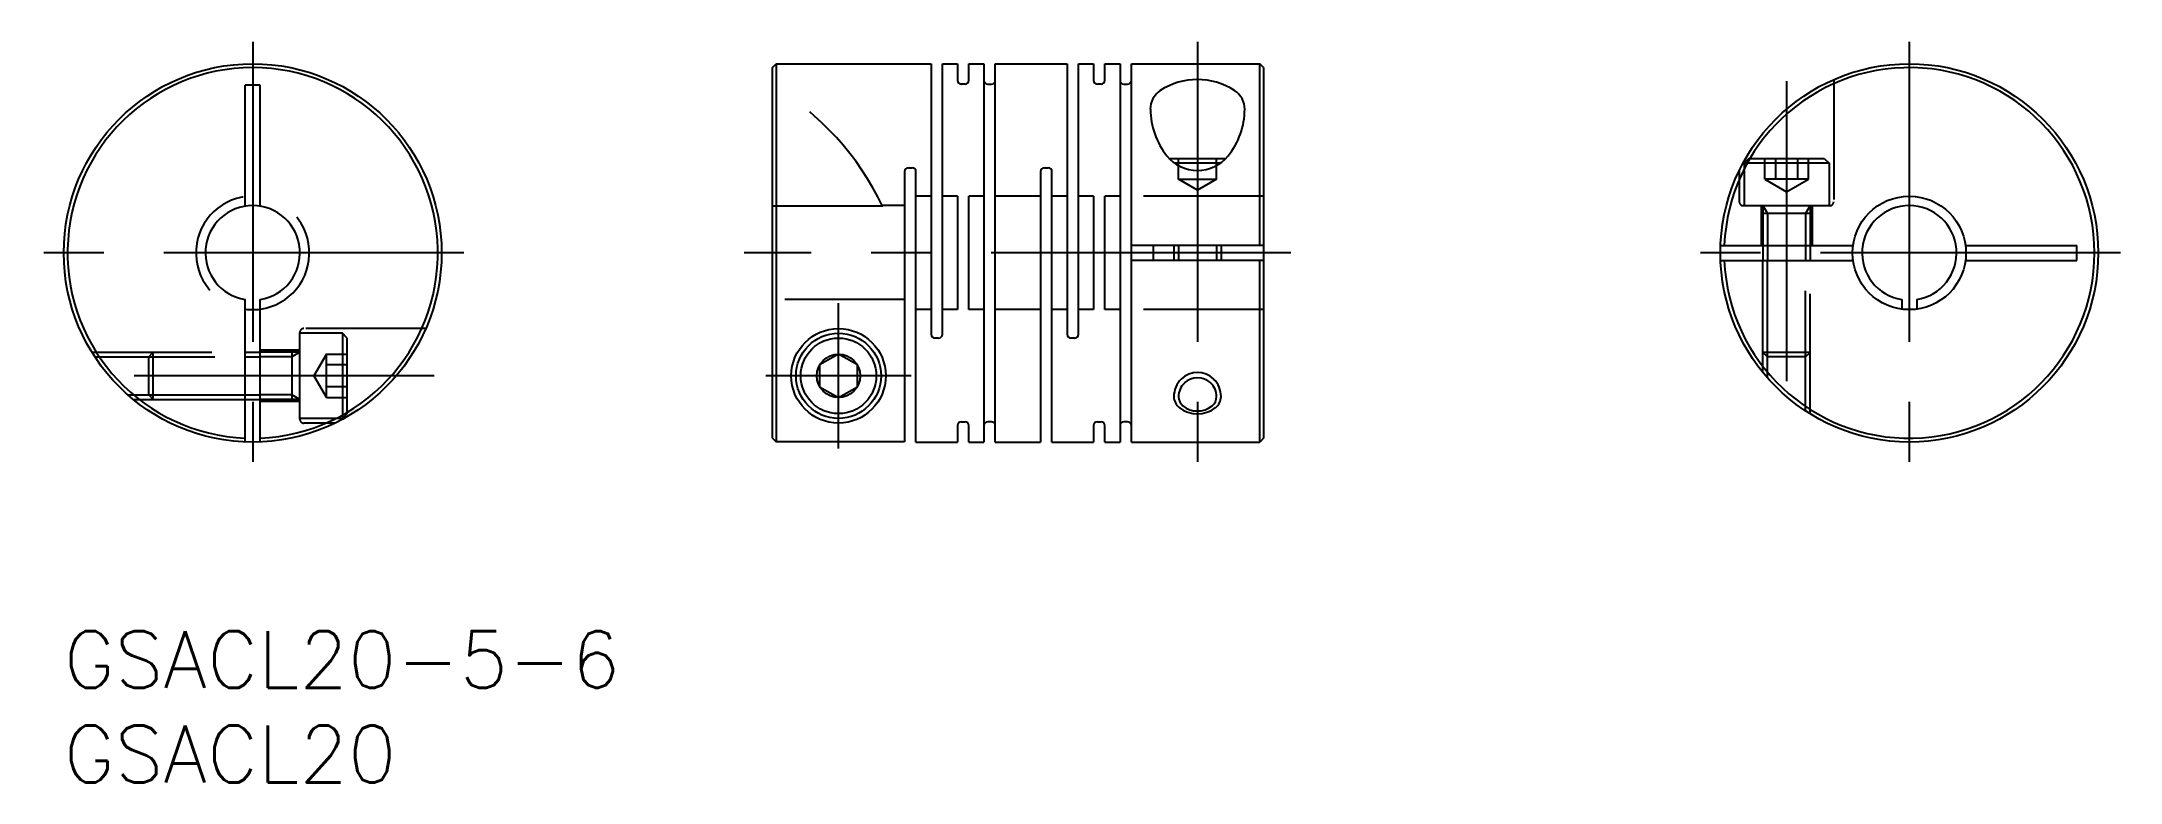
# Model space of a CAD drawing. Extents: x -1 to 109, y -8 to 31.
import ezdxf

# ---------------------------------------------------------------- set-up
doc = ezdxf.new("R2010")
doc.units = 0
doc.header["$LTSCALE"] = 0.5
doc.linetypes.add('CENTER', pattern=[50.8, 31.75, -6.35, 6.35, -6.35])
doc.linetypes.add('DASHED', pattern=[19.05, 12.7, -6.35])
for name, color, linetype in [('MSM_CENTER', 1, 'CENTER'), ('MSM_CONTINUOUS', 7, 'CONTINUOUS'), ('MSM_DASHED', 4, 'DASHED'), ('MSM_NARROW', 5, 'CONTINUOUS'), ('MSM_PART_NUMBER', 7, 'CONTINUOUS')]:
    doc.layers.add(name, color=color, linetype=linetype)
doc.styles.get("Standard").update_dxf_attribs({"font": 'txt.shx', "height": 2.5, "bigfont": 'bigfont.shx'})

# ---------------------------------------------------------------- blocks, each defined once
blk = doc.blocks.new('*U4')
at = {"layer": 'MSM_PART_NUMBER'}
blk.add_text('GSACL20-5-6', height=3, dxfattribs=at).set_placement((0, -3))
blk = doc.blocks.new('*U5')
at = {"layer": 'MSM_PART_NUMBER'}
blk.add_text('GSACL20', height=3, dxfattribs=at).set_placement((0, -8))

msp = doc.modelspace()

# ---------------------------------------------------------------- linework, layer by layer
at = {"layer": 'MSM_CENTER'}
for p, q in [((10, 31.17), (10, 8.83)), ((60.01, 31.17), (60.01, 8.83)), ((97.69, 31.17), (97.69, 8.83)), ((91.19, 29.09), (91.19, 10.91)), ((21.17, 20), (-1.17, 20)), ((64.96, 20), (36.01, 20)), ((108.87, 20), (86.52, 20)), ((41.01, 9.65), (41.01, 17.35)), ((19.6, 13.5), (0.91, 13.5)), ((44.86, 13.5), (37.17, 13.5))]:
    msp.add_line(p, q, dxfattribs=at)
at = {"layer": 'MSM_CONTINUOUS'}
for p, q in [((37.51, 29.8), (37.71, 30)), ((37.51, 10.21), (37.51, 29.8)), ((37.71, 30), (37.71, 10.01)), ((37.71, 30), (45.91, 30)), ((45.91, 30), (45.91, 15.7)), ((46.51, 15.7), (46.51, 30)), ((46.51, 30), (47.31, 30)), ((47.31, 30), (47.31, 29.13)), ((47.91, 30), (48.71, 30)), ((47.91, 29.13), (47.91, 30)), ((48.71, 30), (48.71, 10)), ((49.31, 10), (49.31, 30)), ((49.31, 30), (53.11, 30)), ((53.11, 30), (53.11, 15.7)), ((53.71, 15.7), (53.71, 30)), ((53.71, 30), (54.51, 30)), ((54.51, 30), (54.51, 29.13)), ((55.11, 30), (55.91, 30)), ((55.11, 29.13), (55.11, 30)), ((55.91, 30), (55.91, 10)), ((56.51, 10), (56.51, 30)), ((56.51, 30), (63.31, 30)), ((63.51, 29.8), (63.31, 30)), ((63.31, 20.4), (63.31, 30)), ((63.51, 29.8), (63.51, 10.2)), ((9.6, 22.47), (9.6, 28.87)), ((10.4, 28.87), (9.6, 28.87)), ((10.4, 22.47), (10.4, 28.87)), ((47.71, 28.93), (47.51, 28.93)), ((48.91, 28.93), (49.11, 28.93)), ((54.91, 28.93), (54.71, 28.93)), ((56.11, 28.93), (56.31, 28.93)), ((44.51, 24.3), (44.51, 10.01)), ((44.71, 24.5), (44.91, 24.5)), ((45.11, 10), (45.11, 24.3)), ((51.71, 24.3), (51.71, 10)), ((51.91, 24.5), (52.11, 24.5)), ((52.31, 10), (52.31, 24.3)), ((58.5, 25), (61.52, 25)), ((61.23, 24.75), (58.79, 24.75)), ((63.51, 20.4), (56.51, 20.4)), ((57.69, 19.6), (57.69, 20.4)), ((58.76, 20.4), (58.76, 19.6)), ((61.26, 20.4), (61.26, 19.6)), ((87.7, 20.4), (94.72, 20.4)), ((89.94, 20.4), (89.94, 19.6)), ((92.44, 20.4), (92.44, 19.6)), ((100.66, 20.4), (106.56, 20.4)), ((106.56, 19.6), (106.56, 20.4)), ((63.51, 19.6), (56.51, 19.6)), ((63.31, 10), (63.31, 19.6)), ((87.7, 19.6), (94.72, 19.6)), ((100.66, 19.6), (106.56, 19.6)), ((9.6, 10.01), (9.6, 17.53)), ((10.4, 10.01), (10.4, 17.53)), ((97.29, 17.53), (97.29, 17.03)), ((98.09, 17.53), (98.09, 17.03)), ((46.31, 15.5), (46.11, 15.5)), ((53.51, 15.5), (53.31, 15.5)), ((9.6, 14.75), (10.4, 14.75)), ((41.01, 14.65), (40.01, 14.08)), ((42.01, 14.08), (41.01, 14.65)), ((40.01, 14.08), (40.01, 12.92)), ((42.01, 12.92), (42.01, 14.08)), ((9.6, 12.25), (10.4, 12.25)), ((40.01, 12.92), (41.01, 12.35)), ((41.01, 12.35), (42.01, 12.92)), ((47.51, 11.07), (47.71, 11.07)), ((49.11, 11.07), (48.91, 11.07)), ((54.71, 11.07), (54.91, 11.07)), ((56.31, 11.07), (56.11, 11.07)), ((37.51, 10.21), (37.71, 10.01)), ((44.51, 10.01), (37.71, 10.01)), ((45.11, 10), (47.31, 10)), ((47.31, 10.87), (47.31, 10)), ((47.91, 10), (47.91, 10.87)), ((47.91, 10), (48.71, 10)), ((49.31, 10), (51.71, 10)), ((52.31, 10), (54.51, 10)), ((54.51, 10.87), (54.51, 10)), ((55.11, 10), (55.11, 10.87)), ((55.11, 10), (55.91, 10)), ((56.51, 10), (63.31, 10)), ((63.51, 10.2), (63.31, 10))]:
    msp.add_line(p, q, dxfattribs=at)
for centre, radius in [((10, 20), 10), ((97.69, 20), 10), ((97.69, 20), 3), ((41.01, 13.5), 2.5), ((41.01, 13.5), 2.25), ((41.01, 13.5), 2), ((41.01, 13.5), 1.15)]:
    msp.add_circle(centre, radius, dxfattribs=at)
for centre, radius, start, end in [((10, 20), 9.8, 272.3393, 267.6607), ((97.69, 20), 9.8, 182.3393, 177.6607), ((47.51, 29.13), 0.2, 180, 270), ((47.71, 29.13), 0.2, 270, 0), ((48.91, 29.13), 0.2, 180, 270), ((49.11, 29.13), 0.2, 270, 0), ((54.71, 29.13), 0.2, 180, 270), ((54.91, 29.13), 0.2, 270, 0), ((56.11, 29.13), 0.2, 180, 270), ((56.31, 29.13), 0.2, 270, 0), ((60.01, 25.56), 3.61, 56.9728, 123.0272), ((58.68, 27.6), 1.17, 123.0272, 180), ((61.43, 27.6), 3.91, 180, 219.0772), ((58.6, 27.6), 3.91, 320.9228, 360), ((61.34, 27.6), 1.17, 0, 56.9728), ((44.71, 24.3), 0.2, 90, 180), ((44.91, 24.3), 0.2, 0, 90), ((51.91, 24.3), 0.2, 90, 180), ((52.11, 24.3), 0.2, 0, 90), ((60.01, 26.45), 2.09, 219.0772, 320.9228), ((10, 20), 2.5, 279.2069, 260.7931), ((97.69, 20), 2.5, 279.2069, 260.7931), ((10, 20), 3, 262.3377, 277.6623), ((46.11, 15.7), 0.2, 180, 270), ((46.31, 15.7), 0.2, 270, 0), ((53.31, 15.7), 0.2, 180, 270), ((53.51, 15.7), 0.2, 270, 0), ((60.01, 12.38), 1.02, 46.728, 133.272), ((59.99, 12.4), 0.983, 133.272, 180), ((59.63, 12.4), 0.623, 180, 231.6066), ((60.04, 12.4), 0.983, 0, 46.728), ((60.4, 12.4), 0.623, 308.3934, 360), ((47.51, 10.87), 0.2, 90, 180), ((47.71, 10.87), 0.2, 0, 90), ((48.91, 10.87), 0.2, 90, 180), ((49.11, 10.87), 0.2, 0, 90), ((54.71, 10.87), 0.2, 90, 180), ((54.91, 10.87), 0.2, 0, 90), ((56.11, 10.87), 0.2, 90, 180), ((56.31, 10.87), 0.2, 0, 90), ((60.01, 12.88), 1.24, 231.6066, 308.3934)]:
    msp.add_arc(centre, radius, start, end, dxfattribs=at)
at = {"layer": 'MSM_DASHED'}
for p, q in [((93.69, 29.17), (93.69, 22.7)), ((59.01, 23.9), (59.01, 25)), ((60.01, 25), (60.01, 23.9)), ((61.01, 23.9), (61.01, 25)), ((88.69, 24.36), (88.69, 22.7)), ((89.19, 25), (88.94, 24.75)), ((93.44, 24.75), (88.94, 24.75)), ((88.94, 24.75), (88.94, 22.5)), ((89.19, 25), (93.19, 25)), ((90.04, 23.9), (90.04, 25)), ((90.61, 25), (90.61, 23.9)), ((91.77, 25), (91.77, 23.9)), ((92.35, 23.9), (92.35, 25)), ((93.19, 25), (93.44, 24.75)), ((93.44, 24.75), (93.44, 22.5)), ((59.01, 23.9), (61.01, 23.9)), ((60.01, 23.32), (59.01, 23.9)), ((61.01, 23.9), (60.01, 23.32)), ((92.35, 23.9), (90.04, 23.9)), ((90.04, 23.9), (91.19, 23.23)), ((91.19, 23.23), (92.35, 23.9)), ((43.35, 22.47), (37.51, 22.47)), ((44.51, 22.5), (43.33, 22.5)), ((45.91, 23), (45.11, 23)), ((47.31, 23), (46.51, 23)), ((47.31, 23), (47.31, 17)), ((48.71, 23), (47.91, 23)), ((47.91, 17), (47.91, 23)), ((51.71, 23), (49.31, 23)), ((53.11, 23), (52.31, 23)), ((54.51, 23), (53.71, 23)), ((54.51, 23), (54.51, 17)), ((55.91, 23), (55.11, 23)), ((55.11, 17), (55.11, 23)), ((63.51, 23), (56.51, 23)), ((88.89, 22.5), (93.49, 22.5)), ((89.84, 22.5), (89.84, 20.4)), ((89.94, 22.5), (90.18, 22.08)), ((89.94, 22.5), (89.94, 20.4)), ((92.44, 22.08), (89.94, 22.08)), ((90.18, 22.08), (90.18, 20.4)), ((92.44, 22.5), (92.2, 22.08)), ((92.2, 22.08), (92.2, 20.4)), ((92.44, 22.5), (92.44, 20.4)), ((92.54, 22.5), (92.54, 20.4)), ((89.94, 13.68), (89.94, 19.6)), ((90.18, 13.39), (90.18, 19.6)), ((92.2, 11.64), (92.2, 19.6)), ((92.44, 11.49), (92.44, 19.6)), ((44.51, 17.53), (37.51, 17.53)), ((45.91, 17), (45.11, 17)), ((47.31, 17), (46.51, 17)), ((48.71, 17), (47.91, 17)), ((51.71, 17), (49.31, 17)), ((53.11, 17), (52.31, 17)), ((54.51, 17), (53.71, 17)), ((55.91, 17), (55.11, 17)), ((63.51, 17), (56.51, 17)), ((12.5, 11.2), (12.5, 15.8)), ((14.75, 15.75), (12.5, 15.75)), ((19.17, 16), (12.7, 16)), ((15, 15.5), (14.75, 15.75)), ((14.75, 15.75), (14.75, 11.25)), ((15, 11.5), (15, 15.5)), ((1.49, 14.75), (9.6, 14.75)), ((1.64, 14.51), (9.6, 14.51)), ((4.5, 14.51), (4.74, 14.75)), ((4.5, 12.49), (4.5, 14.51)), ((4.74, 12.25), (4.74, 14.75)), ((12.5, 14.85), (10.4, 14.85)), ((12.5, 14.75), (10.4, 14.75)), ((12.08, 14.51), (10.4, 14.51)), ((12.5, 14.75), (12.08, 14.51)), ((12.08, 14.75), (12.08, 12.25)), ((13.9, 14.65), (13.23, 13.5)), ((13.9, 12.35), (13.9, 14.65)), ((13.9, 14.65), (15, 14.65)), ((90.18, 14.5), (89.94, 14.74)), ((92.44, 14.74), (89.94, 14.74)), ((92.2, 14.5), (90.18, 14.5)), ((92.2, 14.5), (92.44, 14.74)), ((13.23, 13.5), (13.9, 12.35)), ((15, 14.08), (13.9, 14.08)), ((3.39, 12.49), (9.6, 12.49)), ((3.68, 12.25), (9.6, 12.25)), ((4.5, 12.49), (4.74, 12.25)), ((12.08, 12.49), (10.4, 12.49)), ((12.5, 12.25), (10.4, 12.25)), ((12.5, 12.15), (10.4, 12.15)), ((12.5, 12.25), (12.08, 12.49)), ((15, 12.92), (13.9, 12.92)), ((13.9, 12.35), (15, 12.35)), ((14.75, 11.25), (12.5, 11.25)), ((15, 11.5), (14.75, 11.25)), ((14.36, 11), (12.7, 11))]:
    msp.add_line(p, q, dxfattribs=at)
for centre, radius, start, end in [((29.81, 16), 15, 25.5429, 59.1139), ((10, 20), 3, 277.6623, 262.3377), ((88.89, 22.7), 0.2, 180, 270), ((93.49, 22.7), 0.2, 270, 0), ((12.7, 15.8), 0.2, 90, 180), ((12.7, 11.2), 0.2, 180, 270)]:
    msp.add_arc(centre, radius, start, end, dxfattribs=at)
at = {"layer": 'MSM_NARROW'}
for p, q in [((59.01, 20.4), (59.01, 19.6)), ((61.02, 20.4), (61.02, 19.6)), ((90.18, 20.4), (90.18, 19.6)), ((92.2, 20.4), (92.2, 19.6)), ((9.6, 14.51), (10.4, 14.51)), ((9.6, 12.49), (10.4, 12.49))]:
    msp.add_line(p, q, dxfattribs=at)
for centre, radius, start, end in [((60.06, 12.4), 1.3, 134.2562, 180), ((60.01, 12.45), 1.23, 45.7438, 134.2562), ((59.96, 12.4), 1.3, 0, 45.7438), ((59.5, 12.4), 0.737, 180, 232.4549), ((60.52, 12.4), 0.737, 307.5451, 0), ((60.01, 13.07), 1.58, 232.4549, 307.5451)]:
    msp.add_arc(centre, radius, start, end, dxfattribs=at)

# ---------------------------------------------------------------- block references
at = {"layer": 'MSM_CONTINUOUS'}
for name in ['*U4', '*U5']:
    msp.add_blockref(name, (0, 0), dxfattribs=at)

doc.saveas('drawing.dxf')
